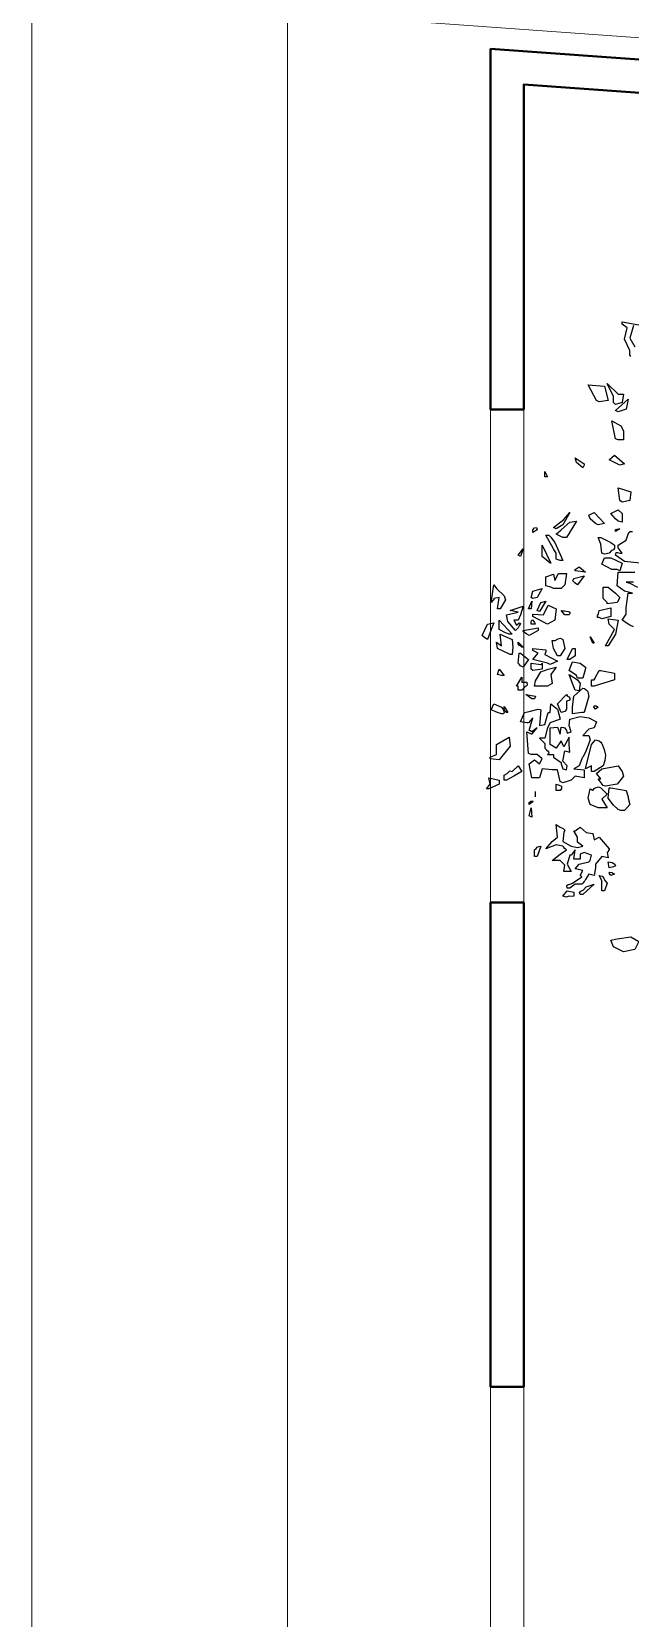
# Model space of a CAD drawing. Header units: millimetres. Extents: x 2810.5 to 2848.4, y 1624.4 to 1676.1.
# Drawn here: x 2810.49 to 2813.51, y 1663.91 to 1671.92 of the extents above; entities that cross this region are included whole.
import ezdxf

# ---------------------------------------------------------------- set-up
doc = ezdxf.new("R2010")
doc.units = ezdxf.units.MM
for name, color, linetype, lineweight in [('MURATURA_section_wall', 7, 'Continuous', 40), ('PROIEZIONI_finissime_fine lines', 251, 'Continuous', 9), ('PROIEZIONI_projections', 145, 'Continuous', 13)]:
    doc.layers.add(name, color=color, linetype=linetype, lineweight=lineweight)
doc.layers.add('VERDE_ALBERI', color=104, linetype='Continuous')

msp = doc.modelspace()

# ---------------------------------------------------------------- linework, layer by layer
at = {"layer": 'MURATURA_section_wall'}
for p, q in [((2812.8054, 1670.0128), (2812.9729, 1670.0128)), ((2812.8054, 1667.5248), (2812.9729, 1667.5248)), ((2812.8054, 1665.0795), (2812.9729, 1665.0795))]:
    msp.add_line(p, q, dxfattribs=at)
for points in [[(2812.8054, 1670.0128), (2812.8054, 1671.8342), (2830.8665, 1670.5385), (2830.8197, 1668.2693)], [(2812.9729, 1670.0128), (2812.9729, 1671.6542), (2830.6958, 1670.3828), (2830.6522, 1668.2727)], [(2812.8054, 1665.0795), (2812.8054, 1667.5248)], [(2812.9729, 1665.0795), (2812.9729, 1667.5248)]]:
    msp.add_lwpolyline(points, dxfattribs=at)
at = {"layer": 'PROIEZIONI_finissime_fine lines'}
for points in [[(2810.4861, 1674.749), (2848.3882, 1674.749), (2848.3882, 1631.8701), (2810.4861, 1631.8701)], [(2811.7786, 1658.4914), (2811.7786, 1672.0177), (2831.8717, 1670.5762), (2831.6399, 1659.3424)]]:
    msp.add_lwpolyline(points, close=True, dxfattribs=at)
at = {"layer": 'PROIEZIONI_projections'}
for points in [[(2812.8054, 1667.5248), (2812.8054, 1670.0128)], [(2812.9729, 1667.5248), (2812.9729, 1670.0128)], [(2812.8054, 1661.3259), (2812.8054, 1665.0795)], [(2812.9729, 1661.3259), (2812.9729, 1665.0795)]]:
    msp.add_lwpolyline(points, dxfattribs=at)
at = {"layer": 'VERDE_ALBERI', "linetype": 'ByBlock'}
for points in [[(2813.5148, 1670.2818), (2813.509, 1670.2895), (2813.509, 1670.2991), (2813.509, 1670.3107), (2813.482, 1670.3684), (2813.4955, 1670.4262), (2813.4705, 1670.4436), (2813.4705, 1670.4513), (2813.4705, 1670.4551), (2813.4705, 1670.457), (2813.4705, 1670.457), (2813.5918, 1670.4339)], [(2813.5283, 1670.4378), (2813.509, 1670.3742), (2813.534, 1670.3299)], [(2813.3414, 1670.0584), (2813.2991, 1670.1374), (2813.3819, 1670.1316), (2813.3992, 1670.0584), (2813.3549, 1670.0526), (2813.3414, 1670.0584)], [(2813.4262, 1670.0488), (2813.4262, 1670.0795), (2813.3954, 1670.145), (2813.4513, 1670.0911), (2813.4782, 1670.0911), (2813.4705, 1670.0488), (2813.4378, 1670.0391), (2813.4262, 1670.0488)], [(2813.4378, 1670.0083), (2813.5013, 1670.0661), (2813.4917, 1670.016), (2813.4513, 1670.0025), (2813.4378, 1670.0083)], [(2813.4378, 1669.8658), (2813.4185, 1669.9563), (2813.4647, 1669.9313), (2813.4782, 1669.9063), (2813.4782, 1669.8601), (2813.4513, 1669.8601), (2813.4378, 1669.8658), (2813.4378, 1669.8658)], [(2813.4378, 1669.8658), (2813.4378, 1669.8658), (2813.4378, 1669.8658), (2813.4378, 1669.8658), (2813.4378, 1669.8658), (2813.4378, 1669.8658)], [(2813.4378, 1669.8658), (2813.4378, 1669.8658), (2813.4378, 1669.8658)], [(2813.4454, 1669.7387), (2813.405, 1669.7599), (2813.4319, 1669.783), (2813.482, 1669.7387), (2813.4589, 1669.733), (2813.4454, 1669.7387)], [(2813.0795, 1669.6732), (2813.0795, 1669.7002), (2813.093, 1669.6732), (2813.0795, 1669.6732)], [(2813.2779, 1669.733), (2813.2721, 1669.7195), (2813.2394, 1669.7464), (2813.2336, 1669.7695), (2813.2779, 1669.7387), (2813.2779, 1669.7348), (2813.2779, 1669.733), (2813.2779, 1669.733)], [(2813.4589, 1669.5539), (2813.4513, 1669.6174), (2813.4782, 1669.6096), (2813.5148, 1669.5981), (2813.509, 1669.5539), (2813.4705, 1669.5461), (2813.4589, 1669.5539)], [(2813.1239, 1669.4171), (2813.1758, 1669.4575), (2813.2066, 1669.4941), (2813.1701, 1669.4305), (2813.1373, 1669.4113), (2813.1239, 1669.4171), (2813.1239, 1669.4171)], [(2813.3357, 1669.4383), (2813.3087, 1669.4614), (2813.3029, 1669.4806), (2813.3299, 1669.4941), (2813.3819, 1669.4383), (2813.3492, 1669.4305), (2813.3357, 1669.4383)], [(2813.4513, 1669.4498), (2813.4378, 1669.4614), (2813.4127, 1669.4884), (2813.4513, 1669.5076), (2813.4705, 1669.4884), (2813.4705, 1669.444), (2813.4513, 1669.4498)], [(2813.0199, 1669.392), (2813.0199, 1669.4055), (2813.0275, 1669.4152), (2813.0371, 1669.4171), (2813.041, 1669.4055), (2813.0199, 1669.392)], [(2813.1373, 1669.2572), (2813.1373, 1669.2881), (2813.1239, 1669.3092), (2813.0854, 1669.3786), (2813.1007, 1669.3786), (2813.1104, 1669.3689), (2813.1181, 1669.3574), (2813.1296, 1669.342), (2813.1701, 1669.2515), (2813.1624, 1669.2515), (2813.1585, 1669.2515), (2813.1566, 1669.2515), (2813.1566, 1669.2515), (2813.1373, 1669.2572)], [(2813.1566, 1669.3747), (2813.1373, 1669.3843), (2813.1624, 1669.4055), (2813.2066, 1669.444), (2813.2394, 1669.4498), (2813.1893, 1669.367), (2813.1701, 1669.367), (2813.1566, 1669.3747)], [(2813.4378, 1669.3978), (2813.4378, 1669.4074), (2813.4435, 1669.4094), (2813.4513, 1669.4094), (2813.4589, 1669.4113), (2813.4378, 1669.3978)], [(2813.561, 1669.238), (2813.482, 1669.2457), (2813.4378, 1669.2784), (2813.4397, 1669.2919), (2813.4474, 1669.2919), (2813.4589, 1669.2881), (2813.4705, 1669.2881), (2813.4513, 1669.315), (2813.4513, 1669.3227), (2813.4513, 1669.3266), (2813.4513, 1669.3285), (2813.4513, 1669.3285), (2813.4917, 1669.3535), (2813.5013, 1669.3843), (2813.5052, 1669.392), (2813.509, 1669.3959), (2813.509, 1669.3978), (2813.509, 1669.3978), (2813.5225, 1669.3978)], [(2812.9448, 1669.2784), (2812.9698, 1669.3092), (2812.9563, 1669.2707), (2812.9448, 1669.2784)], [(2813.0661, 1669.2784), (2813.0661, 1669.3285), (2813.1104, 1669.238), (2813.1065, 1669.238), (2813.0661, 1669.2707), (2813.0661, 1669.2746), (2813.0661, 1669.2784)], [(2813.3684, 1669.2881), (2813.3627, 1669.3343), (2813.3492, 1669.367), (2813.3568, 1669.367), (2813.3607, 1669.367), (2813.3627, 1669.367), (2813.3627, 1669.367), (2813.4127, 1669.342), (2813.4319, 1669.3285), (2813.4319, 1669.3131), (2813.4262, 1669.3054), (2813.4166, 1669.3016), (2813.405, 1669.2881), (2813.3819, 1669.2823), (2813.3684, 1669.2881), (2813.3684, 1669.2881)], [(2813.2336, 1669.2052), (2813.2528, 1669.2187), (2813.2856, 1669.1917), (2813.2336, 1669.1995), (2813.2336, 1669.2052)], [(2813.3684, 1669.2881), (2813.3684, 1669.2881), (2813.3684, 1669.2881), (2813.3684, 1669.2881), (2813.3684, 1669.2881), (2813.3684, 1669.2881)], [(2813.3684, 1669.2881), (2813.3684, 1669.2881), (2813.3684, 1669.2881)], [(2813.4454, 1669.2052), (2813.4185, 1669.2052), (2813.3684, 1669.2322), (2813.3819, 1669.2649), (2813.4127, 1669.2649), (2813.4705, 1669.238), (2813.4589, 1669.1995), (2813.4454, 1669.2052)], [(2813.1104, 1669.1166), (2813.0854, 1669.1225), (2813.0854, 1669.1687), (2813.1239, 1669.1821), (2813.1296, 1669.1494), (2813.1489, 1669.186), (2813.1893, 1669.186), (2813.1816, 1669.1282), (2813.1624, 1669.109), (2813.1239, 1669.109), (2813.1104, 1669.1166)], [(2813.2336, 1669.136), (2813.2201, 1669.1494), (2813.224, 1669.1552), (2813.2259, 1669.159), (2813.2259, 1669.161), (2813.2259, 1669.161), (2813.2779, 1669.1745), (2813.2452, 1669.1282), (2813.2336, 1669.136)], [(2813.4917, 1668.9934), (2813.4917, 1669.0126), (2813.5013, 1669.0859), (2813.5225, 1669.0859), (2813.482, 1669.0955), (2813.4454, 1669.1225), (2813.4513, 1669.1917), (2813.534, 1669.1917)], [(2813.5283, 1669.1417), (2813.4917, 1669.1417), (2813.509, 1669.136), (2813.5475, 1669.1166)], [(2812.8215, 1669.0531), (2812.8138, 1669.0454), (2812.8099, 1669.0415), (2812.808, 1669.0396), (2812.808, 1669.0396), (2812.8215, 1669.1282), (2812.8349, 1669.109), (2812.8735, 1669.0724), (2812.8812, 1669.0531), (2812.8542, 1669.0069), (2812.8408, 1669.0069), (2812.8484, 1669.0646), (2812.8215, 1669.0589), (2812.8215, 1669.055), (2812.8215, 1669.0531), (2812.8215, 1669.0531)], [(2813.0102, 1669.0646), (2813.0199, 1669.0955), (2813.0661, 1669.109), (2813.041, 1669.0646), (2813.0199, 1669.0589), (2813.0102, 1669.0646), (2813.0102, 1669.0646)], [(2813.3954, 1669.0396), (2813.3742, 1669.0589), (2813.3742, 1669.1166), (2813.3992, 1669.1166), (2813.4378, 1669.0859), (2813.4589, 1669.0646), (2813.4454, 1669.0396), (2813.3954, 1669.0319), (2813.3954, 1669.0396)], [(2812.9313, 1668.8971), (2812.8928, 1668.9434), (2812.8869, 1668.9761), (2812.9448, 1668.9895), (2812.9043, 1668.9992), (2812.9698, 1669.0204), (2812.9563, 1668.9761), (2812.9448, 1668.9491), (2812.9235, 1668.9491), (2812.937, 1668.924), (2812.9505, 1668.9356), (2812.9563, 1668.9337), (2812.9524, 1668.924), (2812.9448, 1668.9106), (2812.9313, 1668.8971)], [(2812.9968, 1669.0069), (2813.014, 1669.0454), (2813.0102, 1669.0069), (2812.9968, 1669.0069), (2812.9968, 1669.0069)], [(2813.0795, 1668.9356), (2813.0199, 1668.9684), (2813.0199, 1668.9741), (2813.0199, 1668.978), (2813.0199, 1668.9799), (2813.0199, 1668.9799), (2813.0738, 1668.9761), (2813.0969, 1669.0261), (2813.1373, 1669.0069), (2813.1296, 1668.9491), (2813.093, 1668.9299), (2813.0795, 1668.9356)], [(2813.041, 1668.9992), (2813.0603, 1669.0396), (2813.0854, 1669.0454), (2813.0526, 1668.9934), (2813.041, 1668.9992), (2813.041, 1668.9992)], [(2813.1816, 1668.9761), (2813.1624, 1668.9992), (2813.1701, 1668.9973), (2813.1797, 1668.9973), (2813.1874, 1668.9954), (2813.197, 1668.9934), (2813.2028, 1668.9915), (2813.2066, 1668.9895), (2813.2066, 1668.9838), (2813.2028, 1668.9761), (2813.1816, 1668.9761)], [(2813.3549, 1668.9626), (2813.3453, 1668.9626), (2813.3453, 1668.9722), (2813.3511, 1668.9838), (2813.3549, 1668.9992), (2813.4127, 1669.0126), (2813.4127, 1668.9684), (2813.3684, 1668.9568), (2813.3549, 1668.9626)], [(2813.5283, 1668.9164), (2813.509, 1668.924), (2813.4705, 1668.9491), (2813.4917, 1668.9799), (2813.4917, 1668.9876), (2813.4917, 1668.9915), (2813.4917, 1668.9934)], [(2813.4917, 1668.9934), (2813.4917, 1668.9934), (2813.4917, 1668.9934), (2813.4917, 1668.9934)], [(2812.7772, 1668.8605), (2812.7637, 1668.8721), (2812.7907, 1668.9299), (2812.8215, 1668.9356), (2812.808, 1668.9029), (2812.7907, 1668.8528), (2812.7772, 1668.8605)], [(2812.8812, 1668.8855), (2812.8484, 1668.9029), (2812.8484, 1668.9491), (2812.9139, 1668.8798), (2812.9062, 1668.8798), (2812.9024, 1668.8798), (2812.9004, 1668.8798), (2812.9004, 1668.8798), (2812.8812, 1668.8855), (2812.8812, 1668.8855)], [(2812.9698, 1668.8971), (2813.0468, 1668.9106), (2813.0468, 1668.9029), (2813.0468, 1668.899), (2813.0468, 1668.8971), (2813.0468, 1668.8971), (2813.0006, 1668.8721), (2812.989, 1668.8798), (2812.9698, 1668.8933), (2812.9698, 1668.8952), (2812.9698, 1668.8971), (2812.9698, 1668.8971)], [(2813.0102, 1668.9299), (2813.0102, 1668.9395), (2813.0121, 1668.9472), (2813.014, 1668.951), (2813.0199, 1668.9491), (2813.0275, 1668.9375), (2813.0314, 1668.9318), (2813.0334, 1668.9299), (2813.0334, 1668.9299), (2813.0102, 1668.9299)], [(2813.3858, 1668.8201), (2813.4319, 1668.9029), (2813.405, 1668.9299), (2813.3992, 1668.9568), (2813.4513, 1668.9491), (2813.4378, 1668.8798), (2813.3992, 1668.8201), (2813.3858, 1668.8201)], [(2812.9043, 1668.7758), (2812.8408, 1668.8066), (2812.8349, 1668.8393), (2812.86, 1668.8201), (2812.8542, 1668.8798), (2812.9139, 1668.8528), (2812.9178, 1668.8143), (2812.9139, 1668.7758), (2812.9043, 1668.7758)], [(2812.8812, 1668.8855), (2812.8812, 1668.8855), (2812.8812, 1668.8855), (2812.8812, 1668.8855), (2812.8812, 1668.8855), (2812.8812, 1668.8855)], [(2812.8812, 1668.8855), (2812.8812, 1668.8855), (2812.8812, 1668.8855)], [(2812.964, 1668.8143), (2812.9601, 1668.8162), (2812.9524, 1668.822), (2812.9448, 1668.8297), (2812.9448, 1668.8393), (2812.9698, 1668.8143), (2812.964, 1668.8143)], [(2813.1431, 1668.77), (2813.1239, 1668.8066), (2813.1161, 1668.847), (2813.1315, 1668.847), (2813.147, 1668.8548), (2813.1585, 1668.8586), (2813.1701, 1668.8528), (2813.1816, 1668.8066), (2813.1566, 1668.77), (2813.1431, 1668.77)], [(2813.3222, 1668.8336), (2813.3087, 1668.8663), (2813.3299, 1668.8336), (2813.3222, 1668.8336)], [(2812.9563, 1668.72), (2812.9505, 1668.7277), (2812.9467, 1668.7315), (2812.9448, 1668.7335), (2812.9448, 1668.7335), (2812.9505, 1668.7835), (2812.9544, 1668.7835), (2812.9563, 1668.7835), (2812.9563, 1668.7835), (2812.9968, 1668.7508), (2812.9698, 1668.7123), (2812.9563, 1668.72), (2812.9563, 1668.72)], [(2813.0661, 1668.7335), (2813.0661, 1668.7027), (2813.0199, 1668.695), (2813.0102, 1668.7027), (2813.0102, 1668.7335), (2813.0603, 1668.7258), (2813.0641, 1668.7296), (2813.0661, 1668.7335), (2813.0661, 1668.7335)], [(2813.093, 1668.7335), (2813.0199, 1668.7508), (2813.0468, 1668.7835), (2813.0199, 1668.7969), (2813.0199, 1668.8028), (2813.0199, 1668.8047), (2813.0199, 1668.8066), (2813.0199, 1668.8066), (2813.0854, 1668.8008), (2813.0854, 1668.7951), (2813.0854, 1668.7912), (2813.0854, 1668.7893), (2813.0854, 1668.7893), (2813.0815, 1668.7816), (2813.0795, 1668.7777), (2813.0795, 1668.7758), (2813.0795, 1668.7758), (2813.1431, 1668.7431), (2813.1065, 1668.7258), (2813.093, 1668.7335)], [(2813.1932, 1668.7508), (2813.2201, 1668.8066), (2813.2278, 1668.8066), (2813.2317, 1668.8066), (2813.2336, 1668.8066), (2813.2336, 1668.8066), (2813.2336, 1668.77), (2813.2066, 1668.7508), (2813.1932, 1668.7508)], [(2813.2856, 1668.7065), (2813.2721, 1668.6564), (2813.2683, 1668.6564), (2813.2663, 1668.6564), (2813.2452, 1668.6564), (2813.2394, 1668.6699), (2813.2028, 1668.695), (2813.2201, 1668.7393), (2813.2587, 1668.7335), (2813.2856, 1668.7123), (2813.2856, 1668.7085), (2813.2856, 1668.7065), (2813.2856, 1668.7065)], [(2812.8408, 1668.6758), (2812.8484, 1668.7027), (2812.8735, 1668.6699), (2812.8658, 1668.6699), (2812.8619, 1668.6699), (2812.86, 1668.6699), (2812.86, 1668.6699), (2812.8408, 1668.6758)], [(2812.9448, 1668.5968), (2812.9448, 1668.616), (2812.9409, 1668.616), (2812.9389, 1668.616), (2812.937, 1668.616), (2812.937, 1668.616), (2812.964, 1668.6623), (2812.964, 1668.6372), (2812.989, 1668.6372), (2812.991, 1668.6218), (2812.9852, 1668.616), (2812.9755, 1668.6103), (2812.964, 1668.5968), (2812.9448, 1668.5968)], [(2812.9563, 1668.72), (2812.9563, 1668.72), (2812.9563, 1668.72), (2812.9563, 1668.72), (2812.9563, 1668.72), (2812.9563, 1668.72)], [(2813.0275, 1668.616), (2813.0334, 1668.643), (2813.0603, 1668.6892), (2813.0969, 1668.7027), (2813.1373, 1668.7123), (2813.1104, 1668.6758), (2813.1161, 1668.6295), (2813.093, 1668.616), (2813.041, 1668.616), (2813.0275, 1668.616)], [(2813.2336, 1668.5968), (2813.2201, 1668.6295), (2813.2028, 1668.6758), (2813.2452, 1668.6488), (2813.2587, 1668.6295), (2813.2528, 1668.5929), (2813.2336, 1668.5968)], [(2813.2663, 1668.6564), (2813.2663, 1668.6564), (2813.2663, 1668.6564), (2813.2663, 1668.6564), (2813.2663, 1668.6564)], [(2813.3627, 1668.695), (2813.4319, 1668.6815), (2813.4319, 1668.6488), (2813.3299, 1668.616), (2813.3164, 1668.616), (2813.3164, 1668.6488), (2813.3241, 1668.6488), (2813.328, 1668.6488), (2813.3299, 1668.6488), (2813.3299, 1668.6488), (2813.3337, 1668.6564), (2813.3357, 1668.6603), (2813.3357, 1668.6623), (2813.3357, 1668.6623), (2813.3549, 1668.695), (2813.3588, 1668.695), (2813.3627, 1668.695), (2813.3627, 1668.695)], [(2813.014, 1668.5524), (2812.9833, 1668.5737), (2813.0334, 1668.5659), (2813.0275, 1668.5524), (2813.014, 1668.5524)], [(2813.1624, 1668.4832), (2813.1431, 1668.5274), (2813.1893, 1668.5737), (2813.1951, 1668.5659), (2813.2009, 1668.5621), (2813.2066, 1668.5563), (2813.2066, 1668.5467), (2813.1893, 1668.5409), (2813.1893, 1668.5005), (2813.1855, 1668.4947), (2813.1836, 1668.4908), (2813.1816, 1668.4889), (2813.1816, 1668.4889), (2813.1624, 1668.4832)], [(2813.2201, 1668.4832), (2813.2201, 1668.5101), (2813.2259, 1668.5659), (2813.2721, 1668.6064), (2813.2798, 1668.6044), (2813.2895, 1668.5987), (2813.2972, 1668.5891), (2813.2991, 1668.5794), (2813.301, 1668.5717), (2813.3029, 1668.5679), (2813.3029, 1668.5659), (2813.3029, 1668.5659), (2813.2779, 1668.4832), (2813.2721, 1668.4832), (2813.2683, 1668.4832), (2813.2663, 1668.4832), (2813.2663, 1668.4832), (2813.2201, 1668.4773), (2813.2201, 1668.4832)], [(2812.8408, 1668.4832), (2812.808, 1668.4966), (2812.8215, 1668.5274), (2812.86, 1668.5101), (2812.8697, 1668.4986), (2812.8735, 1668.4851), (2812.8715, 1668.4773), (2812.86, 1668.4773), (2812.8408, 1668.4832)], [(2812.8869, 1668.4832), (2812.8793, 1668.4889), (2812.8754, 1668.4966), (2812.8735, 1668.5043), (2812.8735, 1668.5139), (2812.8928, 1668.4832), (2812.8869, 1668.4832)], [(2813.1566, 1668.1345), (2813.1431, 1668.1943), (2813.1161, 1668.1943), (2813.0661, 1668.2), (2813.0526, 1668.1538), (2813.014, 1668.1538), (2813.0006, 1668.2251), (2813.0275, 1668.2444), (2813.0526, 1668.2251), (2813.0661, 1668.2501), (2813.041, 1668.2713), (2813.0102, 1668.2713), (2813.0025, 1668.2751), (2812.9986, 1668.2771), (2812.9968, 1668.2771), (2812.9968, 1668.2771), (2812.989, 1668.3868), (2813.014, 1668.3734), (2813.041, 1668.4061), (2813.014, 1668.3868), (2813.0064, 1668.3907), (2813.0025, 1668.3926), (2813.0006, 1668.3926), (2813.0006, 1668.3926), (2813.0199, 1668.4562), (2812.9968, 1668.4311), (2812.9929, 1668.4311), (2812.991, 1668.4311), (2812.989, 1668.4311), (2812.989, 1668.4311), (2812.9563, 1668.4369), (2812.9775, 1668.4832), (2813.0006, 1668.4889), (2813.0468, 1668.5005), (2813.0545, 1668.4986), (2813.0584, 1668.4966), (2813.0603, 1668.4966), (2813.0603, 1668.4966), (2813.0526, 1668.4177), (2813.0795, 1668.4235), (2813.0969, 1668.4832), (2813.1026, 1668.4832), (2813.1046, 1668.4832), (2813.1065, 1668.4832), (2813.1065, 1668.4832), (2813.1104, 1668.5274), (2813.1431, 1668.5005), (2813.1566, 1668.4504), (2813.1065, 1668.4311), (2813.093, 1668.4061), (2813.0795, 1668.3541), (2813.0526, 1668.3541), (2813.0795, 1668.3271), (2813.0795, 1668.304), (2813.0891, 1668.2944), (2813.0988, 1668.2867), (2813.1007, 1668.279), (2813.093, 1668.2713), (2813.1239, 1668.2713), (2813.1239, 1668.2636), (2813.1239, 1668.2597), (2813.1239, 1668.2579), (2813.1239, 1668.2579), (2813.1624, 1668.2309), (2813.1624, 1668.227), (2813.1624, 1668.2251), (2813.1624, 1668.2251), (2813.1701, 1668.2), (2813.1893, 1668.1943), (2813.1932, 1668.2135), (2813.1701, 1668.2385), (2813.1816, 1668.2906), (2813.2066, 1668.2829), (2813.2028, 1668.3214), (2813.2028, 1668.3599), (2813.1758, 1668.3098), (2813.1624, 1668.3406), (2813.1373, 1668.304), (2813.1065, 1668.3214), (2813.1065, 1668.4061), (2813.1431, 1668.41), (2813.1566, 1668.3734), (2813.1624, 1668.41), (2813.1739, 1668.4081), (2813.1797, 1668.4061), (2813.1816, 1668.4061), (2813.1816, 1668.4061), (2813.1855, 1668.3984), (2813.1893, 1668.3946), (2813.1893, 1668.3926), (2813.1893, 1668.3926), (2813.1912, 1668.385), (2813.1932, 1668.3811), (2813.1932, 1668.3791), (2813.1932, 1668.3791), (2813.2125, 1668.3868), (2813.2028, 1668.4177), (2813.2066, 1668.4504), (2813.2587, 1668.4638), (2813.3029, 1668.4562), (2813.3414, 1668.4369), (2813.3299, 1668.4061), (2813.3029, 1668.4003), (2813.2721, 1668.3676), (2813.3029, 1668.3676), (2813.3087, 1668.3464), (2813.2856, 1668.2829), (2813.2721, 1668.2579), (2813.2683, 1668.254), (2813.2663, 1668.252), (2813.2663, 1668.2501), (2813.2663, 1668.2501), (2813.2528, 1668.2135), (2813.2259, 1668.2), (2813.2779, 1668.1943), (2813.2779, 1668.1538), (2813.2336, 1668.1615), (2813.2125, 1668.1423), (2813.1701, 1668.1288), (2813.1566, 1668.1345), (2813.1566, 1668.1345)], [(2813.3357, 1668.5005), (2813.328, 1668.5101), (2813.3299, 1668.5178), (2813.3396, 1668.5178), (2813.3492, 1668.5101), (2813.3357, 1668.5005)], [(2812.8042, 1668.2579), (2812.8349, 1668.2713), (2812.8349, 1668.3214), (2812.9004, 1668.3599), (2812.9043, 1668.3136), (2812.8484, 1668.2444), (2812.8042, 1668.2501), (2812.8042, 1668.2579)], [(2813.3164, 1668.1865), (2813.3164, 1668.2135), (2813.2856, 1668.2), (2813.3164, 1668.3214), (2813.3357, 1668.3464), (2813.3472, 1668.3426), (2813.353, 1668.3406), (2813.3549, 1668.3406), (2813.3549, 1668.3406), (2813.3627, 1668.333), (2813.3665, 1668.3291), (2813.3684, 1668.3271), (2813.3684, 1668.3271), (2813.3799, 1668.2964), (2813.3858, 1668.2675), (2813.3838, 1668.2405), (2813.3742, 1668.2135), (2813.3299, 1668.1865), (2813.3164, 1668.1865)], [(2812.8735, 1668.1423), (2812.8735, 1668.1673), (2812.8889, 1668.175), (2812.8966, 1668.1827), (2812.9024, 1668.1885), (2812.9139, 1668.1865), (2812.9448, 1668.2135), (2812.964, 1668.1865), (2812.9235, 1668.1615), (2812.8869, 1668.1423), (2812.8735, 1668.1423)], [(2813.3742, 1668.1153), (2813.3492, 1668.148), (2813.3568, 1668.148), (2813.3607, 1668.148), (2813.3627, 1668.148), (2813.3627, 1668.148), (2813.3414, 1668.175), (2813.3684, 1668.2), (2813.4513, 1668.2135), (2813.4705, 1668.1865), (2813.4782, 1668.1615), (2813.4454, 1668.1211), (2813.3858, 1668.1114), (2813.3742, 1668.1153)], [(2812.7849, 1668.098), (2812.8042, 1668.1211), (2812.7964, 1668.1538), (2812.8484, 1668.1423), (2812.8484, 1668.1308), (2812.8484, 1668.123), (2812.8484, 1668.1211), (2812.8484, 1668.1211), (2812.7964, 1668.098), (2812.7849, 1668.098)], [(2813.1373, 1668.0903), (2813.1373, 1668.1211), (2813.1527, 1668.1173), (2813.1642, 1668.1114), (2813.1642, 1668.0999), (2813.1566, 1668.0903), (2813.1373, 1668.0903)], [(2813.1566, 1668.1345), (2813.1566, 1668.1345), (2813.1566, 1668.1345), (2813.1566, 1668.1345), (2813.1566, 1668.1345), (2813.1566, 1668.1345)], [(2813.3492, 1668.0017), (2813.3087, 1668.019), (2813.2991, 1668.0518), (2813.3087, 1668.098), (2813.3164, 1668.0941), (2813.3203, 1668.0922), (2813.3222, 1668.0903), (2813.3222, 1668.0903), (2813.3299, 1668.0999), (2813.3396, 1668.1057), (2813.3511, 1668.1076), (2813.3627, 1668.1038), (2813.3954, 1668.071), (2813.3684, 1668.0459), (2813.3954, 1668.0017), (2813.3627, 1668.0017), (2813.3492, 1668.0017)], [(2813.4127, 1668.1038), (2813.4917, 1668.0903), (2813.5013, 1668.0575), (2813.5013, 1668.0537), (2813.5013, 1668.0518), (2813.5013, 1668.0518), (2813.509, 1668.019), (2813.482, 1667.9882), (2813.4647, 1667.9882), (2813.4513, 1667.994), (2813.4262, 1668.0152), (2813.3992, 1668.0518), (2813.405, 1668.1038), (2813.4088, 1668.1038), (2813.4127, 1668.1038), (2813.4127, 1668.1038)], [(2813.0006, 1668.019), (2813.0006, 1668.0287), (2813.0083, 1668.0363), (2813.0179, 1668.0383), (2813.0199, 1668.0325), (2813.0006, 1668.019)], [(2813.0334, 1668.0575), (2813.0334, 1668.0845)], [(2813.0006, 1667.9612), (2813.0102, 1668.0017), (2813.014, 1667.9554), (2813.0006, 1667.9612), (2813.0006, 1667.9612)], [(2813.3087, 1667.7359), (2813.3164, 1667.7629), (2813.2779, 1667.7764), (2813.2587, 1667.7686), (2813.2587, 1667.7436), (2813.2259, 1667.7436), (2813.2336, 1667.7898), (2813.2125, 1667.7629), (2813.2086, 1667.7629), (2813.2066, 1667.7629), (2813.2066, 1667.7629), (2813.1932, 1667.7186), (2813.2125, 1667.6801), (2813.1758, 1667.6801), (2813.1816, 1667.7128), (2813.1566, 1667.7359), (2813.1161, 1667.7359), (2813.1566, 1667.7686), (2813.1893, 1667.7898), (2813.1855, 1667.7937), (2813.1836, 1667.7956), (2813.1816, 1667.7956), (2813.1816, 1667.7956), (2813.1758, 1667.8033), (2813.172, 1667.8072), (2813.1701, 1667.8091), (2813.1701, 1667.8091), (2813.1373, 1667.8149), (2813.0854, 1667.7956), (2813.1161, 1667.8322), (2813.1431, 1667.8534), (2813.1373, 1667.9188), (2813.1566, 1667.9054), (2813.172, 1667.8977), (2813.1816, 1667.89), (2813.1758, 1667.8784), (2813.1701, 1667.8322), (2813.2125, 1667.8091), (2813.2452, 1667.8014), (2813.2721, 1667.8091), (2813.2452, 1667.8283), (2813.2452, 1667.8534), (2813.2259, 1667.8861), (2813.2297, 1667.8861), (2813.2336, 1667.8861), (2813.2336, 1667.8861), (2813.2375, 1667.89), (2813.2394, 1667.8919), (2813.2394, 1667.8919), (2813.251, 1667.8996), (2813.2567, 1667.9035), (2813.2587, 1667.9054), (2813.2587, 1667.9054), (2813.2895, 1667.8784), (2813.3222, 1667.8727), (2813.3299, 1667.8399), (2813.3549, 1667.8534), (2813.405, 1667.7956), (2813.405, 1667.7917), (2813.4012, 1667.786), (2813.3992, 1667.7802), (2813.3954, 1667.7764), (2813.3992, 1667.7494), (2813.3684, 1667.7571), (2813.3357, 1667.7186), (2813.3357, 1667.6994), (2813.3299, 1667.6608), (2813.3029, 1667.6666), (2813.2856, 1667.6396), (2813.2817, 1667.6339), (2813.2798, 1667.6319), (2813.2779, 1667.63), (2813.2779, 1667.63), (2813.2721, 1667.6223), (2813.2683, 1667.6184), (2813.2663, 1667.6165), (2813.2663, 1667.6165), (2813.2336, 1667.6165), (2813.2066, 1667.5973), (2813.1932, 1667.5973), (2813.1912, 1667.6108), (2813.197, 1667.6146), (2813.2086, 1667.6165), (2813.2201, 1667.6223), (2813.2663, 1667.6531), (2813.2625, 1667.657), (2813.2606, 1667.6608), (2813.2587, 1667.6608), (2813.2587, 1667.6608), (2813.2721, 1667.6859), (2813.2336, 1667.6935), (2813.2528, 1667.7186), (2813.3029, 1667.7301), (2813.3068, 1667.734), (2813.3087, 1667.7359), (2813.3087, 1667.7359)], [(2813.0275, 1667.7571), (2813.0275, 1667.7898), (2813.0353, 1667.7976), (2813.041, 1667.8033), (2813.0487, 1667.8072), (2813.0603, 1667.8091), (2813.041, 1667.7571), (2813.0275, 1667.7571)], [(2813.2066, 1667.7629), (2813.2066, 1667.7629), (2813.2066, 1667.7629), (2813.2066, 1667.7629)], [(2813.405, 1667.6994), (2813.3992, 1667.7301), (2813.4204, 1667.7263), (2813.4339, 1667.7186), (2813.4378, 1667.709), (2813.4262, 1667.7051), (2813.405, 1667.6994)], [(2813.2587, 1667.5645), (2813.2548, 1667.576), (2813.2625, 1667.5819), (2813.276, 1667.5876), (2813.2895, 1667.603), (2813.3299, 1667.6165), (2813.2721, 1667.5645), (2813.2587, 1667.5645)], [(2813.3684, 1667.5838), (2813.3684, 1667.6358), (2813.3549, 1667.6608), (2813.3703, 1667.657), (2813.3781, 1667.6474), (2813.3838, 1667.6358), (2813.3954, 1667.6223), (2813.3819, 1667.5838), (2813.3684, 1667.5838)], [(2813.4127, 1667.6608), (2813.405, 1667.6724), (2813.4088, 1667.6781), (2813.4185, 1667.6762), (2813.4319, 1667.6666), (2813.4127, 1667.6608)], [(2813.1701, 1667.5568), (2813.1932, 1667.5838), (2813.2259, 1667.576), (2813.2259, 1667.5568), (2813.2162, 1667.5549), (2813.2009, 1667.5568), (2813.1893, 1667.551), (2813.1701, 1667.5568), (2813.1701, 1667.5568)], [(2813.4647, 1667.2814), (2813.4262, 1667.3007), (2813.4127, 1667.3334), (2813.4454, 1667.3411), (2813.5148, 1667.3507), (2813.5552, 1667.3277), (2813.534, 1667.2872), (2813.4782, 1667.2756), (2813.4647, 1667.2814)]]:
    msp.add_lwpolyline(points, dxfattribs=at)

doc.saveas('drawing.dxf')
